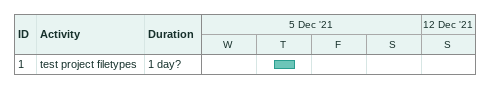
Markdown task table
| ID | Task | Duration | Start | Finish |
|---|---|---|---|---|
| 1 | test project filetypes | 1d? | 2021-12-09 | 2021-12-09 |
